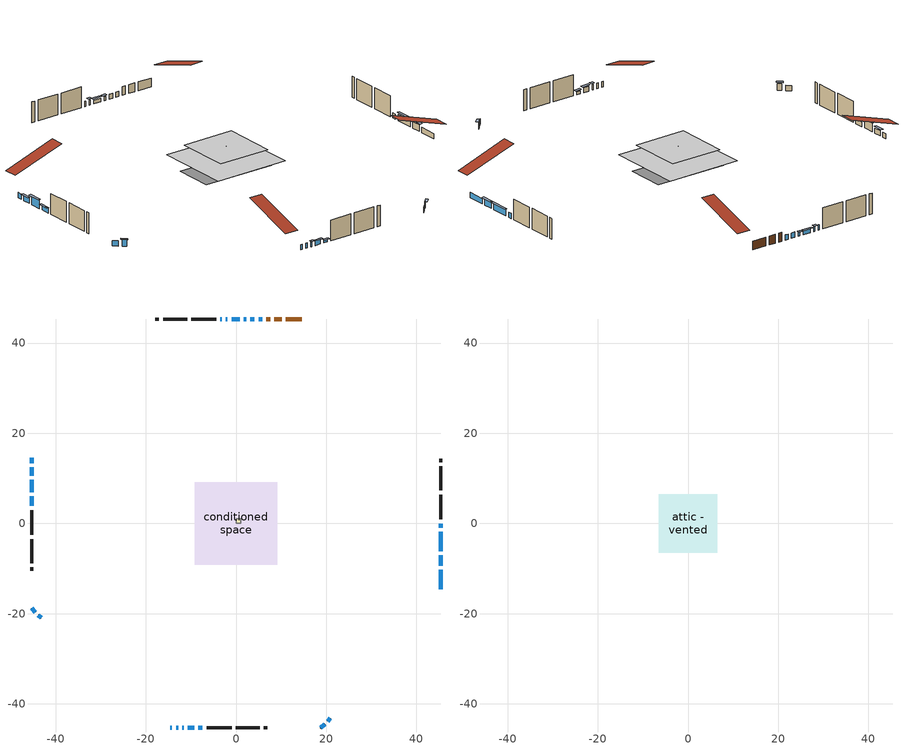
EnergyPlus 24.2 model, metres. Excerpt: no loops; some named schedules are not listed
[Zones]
conditioned space
 floor outside (Floor1 construction): -0.68,-0.68 -0.68,0.68 0.68,0.68 0.68,-0.68 z0
 floor adiabatic (AdiabaticFloorConstruction): -9.1,-9.1 -9.1,9.1 9.1,9.1 9.1,-9.1 z2.44
 floor foundation (Slab1 construction): -8.89,-4.63 -8.89,4.63 8.89,4.63 8.89,-4.63 z0
 wall outside (AdiabaticWallConstruction 1): 14.54,45.32 11.06,45.32 / 10.13,45.32 8.48,45.32 / 7.55,45.32 6.72,45.32 z0:2.03
 wall outside (AdiabaticWallConstruction): 45.32,-14.54 45.32,-10.27 / 5.8,45.32 5,45.32 / 4.07,45.32 3.15,45.32 / -14.54,-45.32 -14.19,-45.32 / -13.27,-45.32 -12.81,-45.32 / 18.77,-45.32 19.64,-44.46 / -45.32,-18.77 -44.46,-19.64 / -45.32,14.54 -45.32,13.39 / -1.92,45.32 -2.23,45.32 / -11.88,-45.32 -11.57,-45.32 / 45.32,-0.93 45.32,-0.03 / -45.32,12.47 -45.32,10.63 / -3.15,45.32 -3.46,45.32 z0:1.22; 45.32,-9.34 45.32,-7.05 / 45.32,-6.13 45.32,-1.86 z0:1.52; 2.23,45.32 1.77,45.32 / 0.84,45.32 -0.99,45.32 z0:0.92; -10.65,-45.32 -9.27,-45.32 / -45.32,6.04 -45.32,3.9 z0:1.07; -8.35,-45.32 -7.43,-45.32 z0:0.61; 20.29,-43.81 20.94,-43.16 / -43.81,-20.29 -43.16,-20.94 z0:1.53; -45.32,9.71 -45.32,6.96 z0:1.98
 wall outside (Wall1 construction): -4.39,45.32 -9.9,45.32 / -6.5,-45.32 -0.99,-45.32 / -45.32,2.97 -45.32,-2.54 / 45.32,0.9 45.32,6.41 z0:4.88
 wall outside (Wall2 construction): -10.83,45.32 -16.16,45.32 / -0.06,-45.32 5.27,-45.32 / -45.32,-3.47 -45.32,-8.8 / 45.32,7.34 45.32,12.67 z0:4.88
 wall outside (Wall3 construction): -17.09,45.32 -17.84,45.32 / 6.2,-45.32 6.96,-45.32 / -45.32,-9.73 -45.32,-10.49 / 45.32,13.6 45.32,14.35 z0:4.88
 window (WindowConstruction): 45.32,-14.54 45.32,-10.27 z0:1.22
 window (WindowConstruction 3): 5.8,45.32 5,45.32 z0:1.22
 window (WindowConstruction 4): 4.07,45.32 3.15,45.32 z0:1.22
 window (WindowConstruction 5): -14.54,-45.32 -14.19,-45.32 z0:1.22
 window (WindowConstruction 6): -13.26,-45.32 -12.81,-45.32 z0:1.22
 window (WindowConstruction 7): 18.77,-45.32 19.64,-44.46 z0:1.22
 window (WindowConstruction 8): -45.32,-18.77 -44.46,-19.64 z0:1.22
 window (WindowConstruction 9): -45.32,14.54 -45.32,13.39 z0:1.22
 window (WindowConstruction 10): 45.32,-9.34 45.32,-7.05 z0:1.52
 window (WindowConstruction 11): 45.32,-6.13 45.32,-1.86 z0:1.52
 window (WindowConstruction 12): 2.22,45.32 1.77,45.32 z0:0.91
 window (WindowConstruction 13): 0.84,45.32 -0.99,45.32 z0:0.91
 window (WindowConstruction 14): -1.92,45.32 -2.22,45.32 z0:1.22
 window (WindowConstruction 15): -11.88,-45.32 -11.57,-45.32 z0:1.22
 window (WindowConstruction 1): 45.32,-0.93 45.32,-0.03 z0:1.22
 window (WindowConstruction 16): -10.64,-45.32 -9.27,-45.32 z0:1.07
 window (WindowConstruction 17): -8.34,-45.32 -7.43,-45.32 z0:0.61
 window (WindowConstruction 18): 20.29,-43.8 20.94,-43.16 z0:1.52
 window (WindowConstruction 19): -43.8,-20.29 -43.16,-20.94 z0:1.52
 window (WindowConstruction 20): -45.32,12.46 -45.32,10.64 z0:1.22
 window (WindowConstruction 21): -45.32,9.71 -45.32,6.96 z0:1.98
 window (WindowConstruction 22): -45.32,6.03 -45.32,3.9 z0:1.07
 window (WindowConstruction 2): -3.15,45.32 -3.46,45.32 z0:1.22
 door (Door): 14.54,45.32 11.06,45.32 z0:2.03
 door (Door 1): 10.13,45.32 8.48,45.32 z0:2.03
 door (Door 2): 7.55,45.32 6.73,45.32 z0:2.03
 ceiling adiabatic (AdiabaticFloorConstruction): 9.1,-9.1 9.1,9.1 -9.1,9.1 -9.1,-9.1 z2.44
 roof outside (Roof1 construction): -0.37,0.37 -0.37,-0.37 0.37,-0.37 0.37,0.37 z4.88
furnace airloop ret air zone
 floor adiabatic (AdiabaticConst): 0,0 0,1 1,1 1,0 z0
 wall adiabatic (AdiabaticConst): 0,1 0,0 1,0 1,1 0,1 z0:1
 ceiling adiabatic (AdiabaticConst): 1,0 1,1 0,1 0,0 z1
attic - vented
 floor to conditioned space (Floor2 construction Reversed): -6.44,-6.44 -6.44,6.44 6.44,6.44 6.44,-6.44 z4.88
 roof outside (Roof2 construction): 15.47,45.32,4.88 15.47,32.77,9.06 18.77,32.77,9.06 18.77,45.32,4.88; -15.47,-45.32,4.88 -15.47,-32.77,9.06 -18.77,-32.77,9.06 -18.77,-45.32,4.88; -45.32,15.47,4.88 -32.77,15.47,9.06 -32.77,18.77,9.06 -45.32,18.77,4.88; 45.32,-15.47,4.88 32.77,-15.47,9.06 32.77,-18.77,9.06 45.32,-18.77,4.88
shading: 45.32,-6.76 45.32,-9.64 45.93,-9.64 45.93,-6.76 z1.82; 45.32,-1.56 45.32,-6.42 45.93,-6.42 45.93,-1.56 z1.82; 1.47,45.32 2.52,45.32 2.52,45.93 1.47,45.93 z1.21; -1.29,45.32 1.14,45.32 1.14,45.93 -1.29,45.93 z1.21; -2.52,45.32 -1.62,45.32 -1.62,45.93 -2.52,45.93 z1.52; -11.27,-45.32 -12.18,-45.32 -12.18,-45.93 -11.27,-45.93 z1.52; -8.97,-45.32 -10.94,-45.32 -10.94,-45.93 -8.97,-45.93 z1.37; -7.13,-45.32 -8.64,-45.32 -8.64,-45.93 -7.13,-45.93 z0.91; 21.15,-42.95 20.08,-44.02 20.51,-44.45 21.58,-43.38 z1.82; -42.95,-21.15 -44.02,-20.08 -44.45,-20.51 -43.38,-21.58 z1.82; -45.32,10.34 -45.32,12.76 -45.93,12.76 -45.93,10.34 z1.52; -45.32,6.66 -45.32,10.01 -45.93,10.01 -45.93,6.66 z2.28; -45.32,3.6 -45.32,6.33 -45.93,6.33 -45.93,3.6 z1.37
[Building]
Building 1: Terrain=Suburbs
[Site:Location]
Vancouver Intl AP_BC: Latitude {deg}=49.19; Longitude {deg}=-123.18; Time Zone {hr}=-8; Elevation {m}=4; Keep Site Location Information=Yes
[Site:GroundTemperature:Shallow]
8.06451, 6.96315, 6.87495, 7.3976, 9.49575, 11.5841, 13.3946, 14.5416, 14.639, 13.7062, 11.9418, 9.91751
[Site:WaterMainsTemperature]
Calculation Method=Schedule; Temperature Schedule=mains temperature schedule
[Material] Roughness=Rough; Thermal Absorptance=0.9
Name | Thickness {m} | Conductivity {W/m-K} | Density {kg/m3} | Specific Heat {J/kg-K} | Solar Absorptance | Visible Absorptance
asphalt or fiberglass shingles | 0.00635 | 0.162714 | 1121.4 | 1465.45 | 0.4 | 0.4
ceiling loosefill ins | 0.169333 | 0.0480833 | 16.02 | 1046.75 | 0.7 | 0.7
ceiling stud and cavity | 0.1397 | 0.0945616 | 65.682 | 1177.47 | 0.7 | 0.7
concrete 4.0 in. | 0.1016 | 1.803125 | 2242.8 | 837.4 | 0.7 | 0.7
door material | 0.04445 | 0.327969 | 512.64 | 1214.23 | 0.7 | 0.7
door material 1 | 0.04445 | 0.0639163 | 512.64 | 1214.23 | 0.7 | 0.7
floor covering | 0.0127 | 0.0433444 | 54.468 | 1339.84 | 0.6 | 0.6
floor rigid ins | 0.051816 | 0.029427 | 32.04 | 1214.23 | 0.7 | 0.7
floor rigid ins 1; wall rigid ins | 0.512978 | 0.029427 | 32.04 | 1214.23 | 0.7 | 0.7
floor stud and cavity | 0.1397 | 0.660063 | 92.3553 | 1139.71 | 0.7 | 0.7
floor stud and cavity 1 | 0.1397 | 1.75129 | 37.0049 | 1207.88 | 0.7 | 0.7
furniture material conditioned space 1 | 0.1524 | 0.115458 | 640.8 | 1214.23 | 0.6 | 0.6
gypsum board | 0.0127 | 0.160291 | 801 | 837.4 | 0.6 | 0.6
osb sheathing 0.5 in. | 0.0127 | 0.115458 | 512.64 | 1214.23 | 0.7 | 0.7
osb sheathing 0.75 in. | 0.01905 | 0.115458 | 512.64 | 1214.23 | 0.7 | 0.7
roof stud and cavity | 0.2032 | 0.158748 | 78.34581 | 1123.46 | 0.7 | 0.7
wall stud and cavity | 0.1397 | 0.102903 | 139.0536 | 1170.24 | 0.7 | 0.7
wall stud and cavity 1 | 0.1397 | 0.103305 | 139.0536 | 1170.24 | 0.7 | 0.7
wall stud and cavity 2 | 0.1397 | 0.0814562 | 139.0536 | 1170.24 | 0.7 | 0.7
wall stud and cavity 3 | 0.0889 | 0.380278 | 52.3479 | 1209.89 | 0.7 | 0.7
wall stud and cavity 4 | 0.0889 | 0.391764 | 83.0341 | 1211.67 | 0.7 | 0.7
wood siding | 0.0254 | 0.102417 | 544.68 | 1172.36 | 0.4 | 0.4
wood siding 1; wood siding 2 | 0.0254 | 0.102417 | 544.68 | 1172.36 | 0.7 | 0.7
[Material:NoMass]
Adiabatic: Roughness=Rough; Thermal Resistance {m2-K/W}=176.1; Thermal Absorptance=0.9; Solar Absorptance=0.7; Visible Absorptance=0.7
[WindowMaterial:SimpleGlazingSystem]
Name | U-Factor {W/m2-K} | Solar Heat Gain Coefficient
WindowMaterial | 3.4914 | 0.71
WindowMaterial 1 | 4.27667 | 0.48
WindowMaterial 10 | 3.40566 | 0.72
WindowMaterial 11 | 6.21855 | 0.57
WindowMaterial 12 | 4.90693 | 0.6
WindowMaterial 13 | 4.42657 | 0.67
WindowMaterial 14 | 5.04263 | 0.63
WindowMaterial 15 | 4.12677 | 0.69
WindowMaterial 16 | 3.96835 | 0.7
WindowMaterial 17 | 3.55216 | 0.7
WindowMaterial 2 | 5.30212 | 0.62
WindowMaterial 3 | 4.77747 | 0.65
WindowMaterial 4 | 4.644604 | 0.66
WindowMaterial 5 | 5.32426 | 0.62
WindowMaterial 6 | 5.33051 | 0.62
WindowMaterial 7 | 4.732613 | 0.65
WindowMaterial 8 | 4.45837 | 0.67
WindowMaterial 9 | 3.83719 | 0.68
[Construction]
AdiabaticConst: Adiabatic
AdiabaticFloorConstruction: floor stud and cavity 1, floor rigid ins 1, osb sheathing 0.75 in., floor covering
AdiabaticWallConstruction: wood siding 1, wall rigid ins, wall stud and cavity 3, gypsum board
AdiabaticWallConstruction 1: wood siding 2, wall rigid ins, wall stud and cavity 3, gypsum board
Door; Door 2: door material
Door 1: door material 1
Floor1 construction: floor stud and cavity, floor rigid ins, osb sheathing 0.75 in., floor covering
Floor2 construction Reversed: gypsum board, ceiling stud and cavity, ceiling loosefill ins
furniture construction conditioned space 1: furniture material conditioned space 1
PartitionWallConstruction: gypsum board, wall stud and cavity 4, gypsum board
Roof1 construction: asphalt or fiberglass shingles, osb sheathing 0.75 in., roof stud and cavity, gypsum board
Roof2 construction: asphalt or fiberglass shingles
Slab1 construction: concrete 4.0 in.
Wall1 construction: wood siding, osb sheathing 0.5 in., wall stud and cavity, gypsum board
Wall2 construction: wood siding, osb sheathing 0.5 in., wall stud and cavity 1, gypsum board
Wall3 construction: wood siding, osb sheathing 0.5 in., wall stud and cavity 2, gypsum board
WindowConstruction: WindowMaterial
WindowConstruction 1: WindowMaterial 1
WindowConstruction 10: WindowMaterial 9
WindowConstruction 11: WindowMaterial 10
WindowConstruction 12; WindowConstruction 5: WindowMaterial 5
WindowConstruction 13; WindowConstruction 17; WindowConstruction 6: WindowMaterial 6
WindowConstruction 14: WindowMaterial 11
WindowConstruction 15: WindowMaterial 12
WindowConstruction 16: WindowMaterial 13
WindowConstruction 18; WindowConstruction 19: WindowMaterial 14
WindowConstruction 2: WindowMaterial 2
WindowConstruction 20: WindowMaterial 15
WindowConstruction 21: WindowMaterial 16
WindowConstruction 22: WindowMaterial 17
WindowConstruction 3: WindowMaterial 3
WindowConstruction 4: WindowMaterial 4
WindowConstruction 7; WindowConstruction 8: WindowMaterial 7
WindowConstruction 9: WindowMaterial 8
[Zone] Multiplier=1
Name | Volume {m3} | Part of Total Floor Area
attic - vented | 112.835 | Yes
conditioned space | 857.5 | Yes
furnace airloop ret air zone | 1 | No
[Space]
Name | Zone | Volume {m3} | Space Type
attic - vented 1 | attic - vented | 112.835
conditioned space 1 | conditioned space | 857.5
furnace airloop ret air space | furnace airloop ret air zone |  | Plenum Space Type
[OtherEquipment] Design Level Calculation Method=EquipmentLevel
Name | Fuel Type | Zone or ZoneList or Space or SpaceList | Schedule | Design Level {W} | Fraction Latent | Fraction Radiant | Fraction Lost
furnace airloop_0 RetCondToDZ; furnace airloop_0 SupCondToDZ; furnace airloop_0 SupSensLkToDZ | None | attic - vented 1 | Always On Discrete | 0 | 0 | 0 | 0
furnace airloop_0 SupLatLkToDZ | None | attic - vented 1 | Always On Discrete | 0 | 1 | 0 | 0
clothes dryer 1 | Electricity | conditioned space 1 | clothes dryer schedule | 0 | 0.015 | 0.081 | 0.85
cooking range 1 | Electricity | conditioned space 1 | cooking range schedule | 0 | 0.08 | 0.432 | 0.2
furnace airloop_0 SupCondToLv; furnace airloop_0 SupSensLkToCond; mech vent house fan sensible load | None | conditioned space 1 | Always On Discrete | 0 | 0 | 0 | 0
furnace airloop_0 SupLatLkToCond; mech vent house fan latent load | None | conditioned space 1 | Always On Discrete | 0 | 1 | 0 | 0
general water use latent | None | conditioned space 1 | general water use schedule | 62.594 | 1 | 0 | 0
general water use sensible | None | conditioned space 1 | general water use schedule | -61.6891 | 0 | 0.6 | 0
water heater energy adjustment1 | NaturalGas | conditioned space 1 | Always On Discrete | 0.01 | 0 | 0 | 1
furnace airloop_0 RetCondToRP; furnace airloop_0 RetSensLkToRP | None | furnace airloop ret air space | Always On Discrete | 0 | 0 | 0 | 0
furnace airloop_0 RetLatLkToRP | None | furnace airloop ret air space | Always On Discrete | 0 | 1 | 0 | 0
[ZoneInfiltration:DesignFlowRate] Schedule=Always On Discrete; Design Flow Rate Calculation Method=Flow/Zone; Design Flow Rate {m3/s}=0
Name | Zone or ZoneList or Space or SpaceList
attic_vented 1 duct leakage imbalance infil flow | attic - vented 1
infil flow; natural vent flow; whole house fan flow | conditioned space 1
[ZoneInfiltration:EffectiveLeakageArea]
infil attic - vented 1: Zone or Space=attic - vented 1; Schedule=Always On Discrete; Effective Air Leakage Area {cm2}=6873.52; Stack Coefficient=0.000290979; Wind Coefficient=1.15253e-05
[ZoneMixing] Schedule=Always On Continuous; Design Flow Rate Calculation Method=Flow/Zone; Design Flow Rate {m3/s}=0
Name | Zone or Space | Source Zone or Space
furnace airloop_0 ZoneMixCondToDZ mix; whole house fan mix | attic - vented | conditioned space
furnace airloop_0 ZoneMixDZToCond mix | conditioned space | attic - vented
[SurfaceProperty:ExposedFoundationPerimeter]
Slab1: Exposed Perimeter Calculation Method=TotalExposedPerimeter; Total Exposed Perimeter {m}=54.102
[InternalMass] Zone or ZoneList=conditioned space; Space or SpaceList=conditioned space 1
Name | Construction | Surface Area {m2}
furniture mass conditioned space 1 | furniture construction conditioned space 1 | 199.028
partition wall mass | PartitionWallConstruction | 497.57
[Lights]
interior lighting: Zone or ZoneList or Space or SpaceList=conditioned space 1; Schedule=interior lighting schedule; Design Level Calculation Method=LightingLevel; Lighting Level {W}=343.2; Return Air Fraction=0; Fraction Radiant=0.6; Fraction Visible=0.2; Fraction Replaceable=1
[People]
occupants: Zone or ZoneList or Space or SpaceList=conditioned space 1; Number of People Schedule=occupants schedule; Number of People Calculation Method=People; Number of People=3; Fraction Radiant=0.314171; Sensible Heat Fraction=0.56303; Activity Level Schedule=occupants activity schedule; Carbon Dioxide Generation Rate {m3/s-W}=0; Enable ASHRAE 55 Comfort Warnings=No; Mean Radiant Temperature Calculation Type=EnclosureAveraged
[ElectricEquipment] Zone or ZoneList or Space or SpaceList=conditioned space 1; Design Level Calculation Method=EquipmentLevel
Name | Schedule | Design Level {W} | Fraction Latent | Fraction Radiant | Fraction Lost
clothes dryer | clothes dryer schedule | 140.772 | 0.015 | 0.081 | 0.85
clothes washer | clothes washer schedule | 32.1985 | 0.03 | 0.162 | 0.7
cooking range | cooking range schedule | 215.147 | 0.08 | 0.432 | 0.2
dishwasher | dishwasher schedule | 66.8632 | 0.3 | 0.18 | 0.4
fridge | fridge schedule | 72.9452 | 0 | 0.6 | 0
mech vent bath fan 0 | mech vent bath fan 0 schedule | 25.1 | 0 | 0 | 1
mech vent bath fan 1 | mech vent bath fan 1 schedule | 25.1 | 0 | 0 | 1
mech vent house fan | mech vent house fan schedule | 0 | 0 | 0 | 1
mech vent house fan cfis | mech vent house fan cfis schedule | 0 | 0 | 0 | 0
mech vent range fan 0 | mech vent range fan 0 schedule | 57 | 0 | 0 | 1
misc plug loads | misc plug loads schedule | 494.7 | 0.045 | 0.513 | 0.1
whole house fan | Always On Discrete | 0 | 0 | 0 | 1
[SpaceList]
Plenum Space Type: furnace airloop ret air space
[AirLoopHVAC:ReturnPlenum]
Air Loop HVAC Return Plenum 1: Zone=furnace airloop ret air zone
[Foundation:Kiva]
Foundation Kiva 1: Initial Indoor Air Temperature {C}=18; Wall Height Above Grade {m}=0.1016; Wall Depth Below Slab {m}=0.2032
[Foundation:Kiva:Settings]
Soil Conductivity {W/m-K}=0.849921; Soil Density {kg/m3}=1842.3; Soil Specific Heat {J/kg-K}=418.7; Ground Solar Absorptivity=0.9; Ground Thermal Absorptivity=0.9; Ground Surface Roughness {m}=0.03; Far-Field Width {m}=40; Deep-Ground Boundary Condition=ZeroFlux; Deep-Ground Depth {m}=40; Minimum Cell Dimension {m}=0.2; Maximum Cell Growth Coefficient=3; Simulation Timestep=Timestep
[Exterior:Lights]
exterior lighting: Schedule=exterior lighting schedule; Design Level {W}=75.6
[EnergyManagementSystem:Sensor] Output:Variable or Output:Meter Index Key=attic - vented
Name | Output:Variable or Output:Meter
furnace_airloop_0_DZ_T_s | Zone Air Temperature
furnace_airloop_0_DZ_W_s | Zone Mean Air Humidity Ratio
[Schedule:Constant]
Name | Hourly Value
Always On Discrete; Always On Continuous; mech vent house fan schedule; mech vent house fan cfis schedule | 1
occupants activity schedule | 117.228
fridge schedule | 0
[Schedule:Week:Daily]
interior lighting schedule Week Rule - Jan1-Jan27: interior lighting schedule day, interior lighting schedule day, interior lighting schedule day, interior lighting schedule day, interior lighting schedule day, interior lighting schedule day, interior lighting schedule day, interior lighting schedule default day, interior lighting schedule default day, interior lighting schedule default day, interior lighting schedule default day, interior lighting schedule default day
interior lighting schedule Week Rule - Jan28-Feb3: interior lighting schedule day, interior lighting schedule day, interior lighting schedule day, interior lighting schedule day, interior lighting schedule day 1, interior lighting schedule day 1, interior lighting schedule day 1, interior lighting schedule default day, interior lighting schedule default day, interior lighting schedule default day, interior lighting schedule default day, interior lighting schedule default day
interior lighting schedule Week Rule - Feb4-Feb24: interior lighting schedule day 1, interior lighting schedule day 1, interior lighting schedule day 1, interior lighting schedule day 1, interior lighting schedule day 1, interior lighting schedule day 1, interior lighting schedule day 1, interior lighting schedule default day, interior lighting schedule default day, interior lighting schedule default day, interior lighting schedule default day, interior lighting schedule default day
interior lighting schedule Week Rule - Feb25-Mar3: interior lighting schedule day 1, interior lighting schedule day 1, interior lighting schedule day 1, interior lighting schedule day 1, interior lighting schedule day 2, interior lighting schedule day 2, interior lighting schedule day 2, interior lighting schedule default day, interior lighting schedule default day, interior lighting schedule default day, interior lighting schedule default day, interior lighting schedule default day
interior lighting schedule Week Rule - Mar4-Mar31: interior lighting schedule day 2, interior lighting schedule day 2, interior lighting schedule day 2, interior lighting schedule day 2, interior lighting schedule day 2, interior lighting schedule day 2, interior lighting schedule day 2, interior lighting schedule default day, interior lighting schedule default day, interior lighting schedule default day, interior lighting schedule default day, interior lighting schedule default day
interior lighting schedule Week Rule - Apr1-Apr28: interior lighting schedule day 3, interior lighting schedule day 3, interior lighting schedule day 3, interior lighting schedule day 3, interior lighting schedule day 3, interior lighting schedule day 3, interior lighting schedule day 3, interior lighting schedule default day, interior lighting schedule default day, interior lighting schedule default day, interior lighting schedule default day, interior lighting schedule default day
interior lighting schedule Week Rule - Apr29-May5: interior lighting schedule day 3, interior lighting schedule day 3, interior lighting schedule day 4, interior lighting schedule day 4, interior lighting schedule day 4, interior lighting schedule day 4, interior lighting schedule day 4, interior lighting schedule default day, interior lighting schedule default day, interior lighting schedule default day, interior lighting schedule default day, interior lighting schedule default day
interior lighting schedule Week Rule - May6-May26: interior lighting schedule day 4, interior lighting schedule day 4, interior lighting schedule day 4, interior lighting schedule day 4, interior lighting schedule day 4, interior lighting schedule day 4, interior lighting schedule day 4, interior lighting schedule default day, interior lighting schedule default day, interior lighting schedule default day, interior lighting schedule default day, interior lighting schedule default day
interior lighting schedule Week Rule - May27-Jun2: interior lighting schedule day 4, interior lighting schedule day 4, interior lighting schedule day 4, interior lighting schedule day 4, interior lighting schedule day 4, interior lighting schedule day 5, interior lighting schedule day 5, interior lighting schedule default day, interior lighting schedule default day, interior lighting schedule default day, interior lighting schedule default day, interior lighting schedule default day
interior lighting schedule Week Rule - Jun3-Jun30: interior lighting schedule day 5, interior lighting schedule day 5, interior lighting schedule day 5, interior lighting schedule day 5, interior lighting schedule day 5, interior lighting schedule day 5, interior lighting schedule day 5, interior lighting schedule default day, interior lighting schedule default day, interior lighting schedule default day, interior lighting schedule default day, interior lighting schedule default day
interior lighting schedule Week Rule - Jul1-Jul28: interior lighting schedule day 6, interior lighting schedule day 6, interior lighting schedule day 6, interior lighting schedule day 6, interior lighting schedule day 6, interior lighting schedule day 6, interior lighting schedule day 6, interior lighting schedule default day, interior lighting schedule default day, interior lighting schedule default day, interior lighting schedule default day, interior lighting schedule default day
interior lighting schedule Week Rule - Jul29-Aug4: interior lighting schedule day 6, interior lighting schedule day 6, interior lighting schedule day 6, interior lighting schedule day 7, interior lighting schedule day 7, interior lighting schedule day 7, interior lighting schedule day 7, interior lighting schedule default day, interior lighting schedule default day, interior lighting schedule default day, interior lighting schedule default day, interior lighting schedule default day
interior lighting schedule Week Rule - Aug5-Aug25: interior lighting schedule day 7, interior lighting schedule day 7, interior lighting schedule day 7, interior lighting schedule day 7, interior lighting schedule day 7, interior lighting schedule day 7, interior lighting schedule day 7, interior lighting schedule default day, interior lighting schedule default day, interior lighting schedule default day, interior lighting schedule default day, interior lighting schedule default day
interior lighting schedule Week Rule - Aug26-Sep1: interior lighting schedule day 7, interior lighting schedule day 7, interior lighting schedule day 7, interior lighting schedule day 7, interior lighting schedule day 7, interior lighting schedule day 7, interior lighting schedule day 8, interior lighting schedule default day, interior lighting schedule default day, interior lighting schedule default day, interior lighting schedule default day, interior lighting schedule default day
interior lighting schedule Week Rule - Sep2-Sep29: interior lighting schedule day 8, interior lighting schedule day 8, interior lighting schedule day 8, interior lighting schedule day 8, interior lighting schedule day 8, interior lighting schedule day 8, interior lighting schedule day 8, interior lighting schedule default day, interior lighting schedule default day, interior lighting schedule default day, interior lighting schedule default day, interior lighting schedule default day
interior lighting schedule Week Rule - Sep30-Oct6: interior lighting schedule day 8, interior lighting schedule day 9, interior lighting schedule day 9, interior lighting schedule day 9, interior lighting schedule day 9, interior lighting schedule day 9, interior lighting schedule day 9, interior lighting schedule default day, interior lighting schedule default day, interior lighting schedule default day, interior lighting schedule default day, interior lighting schedule default day
interior lighting schedule Week Rule - Oct7-Oct27: interior lighting schedule day 9, interior lighting schedule day 9, interior lighting schedule day 9, interior lighting schedule day 9, interior lighting schedule day 9, interior lighting schedule day 9, interior lighting schedule day 9, interior lighting schedule default day, interior lighting schedule default day, interior lighting schedule default day, interior lighting schedule default day, interior lighting schedule default day
interior lighting schedule Week Rule - Oct28-Nov3: interior lighting schedule day 9, interior lighting schedule day 9, interior lighting schedule day 9, interior lighting schedule day 9, interior lighting schedule day 10, interior lighting schedule day 10, interior lighting schedule day 10, interior lighting schedule default day, interior lighting schedule default day, interior lighting schedule default day, interior lighting schedule default day, interior lighting schedule default day
interior lighting schedule Week Rule - Nov4-Nov24: interior lighting schedule day 10, interior lighting schedule day 10, interior lighting schedule day 10, interior lighting schedule day 10, interior lighting schedule day 10, interior lighting schedule day 10, interior lighting schedule day 10, interior lighting schedule default day, interior lighting schedule default day, interior lighting schedule default day, interior lighting schedule default day, interior lighting schedule default day
interior lighting schedule Week Rule - Nov25-Dec1: interior lighting schedule day 10, interior lighting schedule day 10, interior lighting schedule day 10, interior lighting schedule day 10, interior lighting schedule day 10, interior lighting schedule day 10, interior lighting schedule day 11, interior lighting schedule default day, interior lighting schedule default day, interior lighting schedule default day, interior lighting schedule default day, interior lighting schedule default day
interior lighting schedule Week Rule - Dec2-Dec31: interior lighting schedule day 11, interior lighting schedule day 11, interior lighting schedule day 11, interior lighting schedule day 11, interior lighting schedule day 11, interior lighting schedule day 11, interior lighting schedule day 11, interior lighting schedule default day, interior lighting schedule default day, interior lighting schedule default day, interior lighting schedule default day, interior lighting schedule default day
occupants schedule Week Rule - Jan1-Dec31: occupants schedule day, occupants schedule day, occupants schedule day, occupants schedule day, occupants schedule day, occupants schedule day, occupants schedule day, occupants schedule default day, occupants schedule default day, occupants schedule default day, occupants schedule default day, occupants schedule default day
clothes dryer schedule Week Rule - Jan1-Dec31: clothes dryer schedule day, clothes dryer schedule day, clothes dryer schedule day, clothes dryer schedule day, clothes dryer schedule day, clothes dryer schedule day, clothes dryer schedule day, clothes dryer schedule default day, clothes dryer schedule default day, clothes dryer schedule default day, clothes dryer schedule default day, clothes dryer schedule default day
clothes washer schedule Week Rule - Jan1-Dec31: clothes washer schedule day, clothes washer schedule day, clothes washer schedule day, clothes washer schedule day, clothes washer schedule day, clothes washer schedule day, clothes washer schedule day, clothes washer schedule default day, clothes washer schedule default day, clothes washer schedule default day, clothes washer schedule default day, clothes washer schedule default day
cooking range schedule Week Rule - Jan1-Dec31: cooking range schedule day, cooking range schedule day, cooking range schedule day, cooking range schedule day, cooking range schedule day, cooking range schedule day, cooking range schedule day, cooking range schedule default day, cooking range schedule default day, cooking range schedule default day, cooking range schedule default day, cooking range schedule default day
dishwasher schedule Week Rule - Jan1-Dec31: dishwasher schedule day, dishwasher schedule day, dishwasher schedule day, dishwasher schedule day, dishwasher schedule day, dishwasher schedule day, dishwasher schedule day, dishwasher schedule default day, dishwasher schedule default day, dishwasher schedule default day, dishwasher schedule default day, dishwasher schedule default day
mech vent bath fan 0 schedule Week Rule - Jan1-Dec31: mech vent bath fan 0 schedule day, mech vent bath fan 0 schedule day, mech vent bath fan 0 schedule day, mech vent bath fan 0 schedule day, mech vent bath fan 0 schedule day, mech vent bath fan 0 schedule day, mech vent bath fan 0 schedule day, mech vent bath fan 0 schedule default day, mech vent bath fan 0 schedule default day, mech vent bath fan 0 schedule default day, mech vent bath fan 0 schedule default day, mech vent bath fan 0 schedule default day
mech vent bath fan 1 schedule Week Rule - Jan1-Dec31: mech vent bath fan 1 schedule day, mech vent bath fan 1 schedule day, mech vent bath fan 1 schedule day, mech vent bath fan 1 schedule day, mech vent bath fan 1 schedule day, mech vent bath fan 1 schedule day, mech vent bath fan 1 schedule day, mech vent bath fan 1 schedule default day, mech vent bath fan 1 schedule default day, mech vent bath fan 1 schedule default day, mech vent bath fan 1 schedule default day, mech vent bath fan 1 schedule default day
mech vent range fan 0 schedule Week Rule - Jan1-Dec31: mech vent range fan 0 schedule day, mech vent range fan 0 schedule day, mech vent range fan 0 schedule day, mech vent range fan 0 schedule day, mech vent range fan 0 schedule day, mech vent range fan 0 schedule day, mech vent range fan 0 schedule day, mech vent range fan 0 schedule default day, mech vent range fan 0 schedule default day, mech vent range fan 0 schedule default day, mech vent range fan 0 schedule default day, mech vent range fan 0 schedule default day
misc plug loads schedule Week Rule - Jan1-Dec31: misc plug loads schedule day, misc plug loads schedule day, misc plug loads schedule day, misc plug loads schedule day, misc plug loads schedule day, misc plug loads schedule day, misc plug loads schedule day, misc plug loads schedule default day, misc plug loads schedule default day, misc plug loads schedule default day, misc plug loads schedule default day, misc plug loads schedule default day
general water use schedule Week Rule - Jan1-Dec31: general water use schedule day, general water use schedule day, general water use schedule day, general water use schedule day, general water use schedule day, general water use schedule day, general water use schedule day, general water use schedule default day, general water use schedule default day, general water use schedule default day, general water use schedule default day, general water use schedule default day
exterior lighting schedule Week Rule - Jan1-Jan27: exterior lighting schedule day, exterior lighting schedule day, exterior lighting schedule day, exterior lighting schedule day, exterior lighting schedule day, exterior lighting schedule day, exterior lighting schedule day, exterior lighting schedule default day, exterior lighting schedule default day, exterior lighting schedule default day, exterior lighting schedule default day, exterior lighting schedule default day
exterior lighting schedule Week Rule - Jan28-Feb3: exterior lighting schedule day, exterior lighting schedule day, exterior lighting schedule day, exterior lighting schedule day, exterior lighting schedule day 1, exterior lighting schedule day 1, exterior lighting schedule day 1, exterior lighting schedule default day, exterior lighting schedule default day, exterior lighting schedule default day, exterior lighting schedule default day, exterior lighting schedule default day
exterior lighting schedule Week Rule - Feb4-Feb24: exterior lighting schedule day 1, exterior lighting schedule day 1, exterior lighting schedule day 1, exterior lighting schedule day 1, exterior lighting schedule day 1, exterior lighting schedule day 1, exterior lighting schedule day 1, exterior lighting schedule default day, exterior lighting schedule default day, exterior lighting schedule default day, exterior lighting schedule default day, exterior lighting schedule default day
exterior lighting schedule Week Rule - Feb25-Mar3: exterior lighting schedule day 1, exterior lighting schedule day 1, exterior lighting schedule day 1, exterior lighting schedule day 1, exterior lighting schedule day 2, exterior lighting schedule day 2, exterior lighting schedule day 2, exterior lighting schedule default day, exterior lighting schedule default day, exterior lighting schedule default day, exterior lighting schedule default day, exterior lighting schedule default day
[Schedule:Year]
interior lighting schedule: interior lighting schedule Week Rule - Jan1-Jan27, 1, 1, 1, 27, interior lighting schedule Week Rule - Jan28-Feb3, 1, 28, 2, 3, interior lighting schedule Week Rule - Feb4-Feb24, 2, 4, 2, 24, interior lighting schedule Week Rule - Feb25-Mar3, 2, 25, 3, 3, interior lighting schedule Week Rule - Mar4-Mar31, 3, 4, 3, 31, interior lighting schedule Week Rule - Apr1-Apr28, 4, 1, 4, 28, interior lighting schedule Week Rule - Apr29-May5, 4, 29, 5, 5, interior lighting schedule Week Rule - May6-May26, 5, 6, 5, 26, interior lighting schedule Week Rule - May27-Jun2, 5, 27, 6, 2, interior lighting schedule Week Rule - Jun3-Jun30, 6, 3, 6, 30, interior lighting schedule Week Rule - Jul1-Jul28, 7, 1, 7, 28, interior lighting schedule Week Rule - Jul29-Aug4, 7, 29, 8, 4, interior lighting schedule Week Rule - Aug5-Aug25, 8, 5, 8, 25, interior lighting schedule Week Rule - Aug26-Sep1, 8, 26, 9, 1, interior lighting schedule Week Rule - Sep2-Sep29, 9, 2, 9, 29, interior lighting schedule Week Rule - Sep30-Oct6, 9, 30, 10, 6, interior lighting schedule Week Rule - Oct7-Oct27, 10, 7, 10, 27, interior lighting schedule Week Rule - Oct28-Nov3, 10, 28, 11, 3, interior lighting schedule Week Rule - Nov4-Nov24, 11, 4, 11, 24, interior lighting schedule Week Rule - Nov25-Dec1, 11, 25, 12, 1, interior lighting schedule Week Rule - Dec2-Dec31, 12, 2, 12, 31
occupants schedule: occupants schedule Week Rule - Jan1-Dec31, 1, 1, 12, 31
clothes dryer schedule: clothes dryer schedule Week Rule - Jan1-Dec31, 1, 1, 12, 31
clothes washer schedule: clothes washer schedule Week Rule - Jan1-Dec31, 1, 1, 12, 31
cooking range schedule: cooking range schedule Week Rule - Jan1-Dec31, 1, 1, 12, 31
dishwasher schedule: dishwasher schedule Week Rule - Jan1-Dec31, 1, 1, 12, 31
mech vent bath fan 0 schedule: mech vent bath fan 0 schedule Week Rule - Jan1-Dec31, 1, 1, 12, 31
mech vent bath fan 1 schedule: mech vent bath fan 1 schedule Week Rule - Jan1-Dec31, 1, 1, 12, 31
mech vent range fan 0 schedule: mech vent range fan 0 schedule Week Rule - Jan1-Dec31, 1, 1, 12, 31
misc plug loads schedule: misc plug loads schedule Week Rule - Jan1-Dec31, 1, 1, 12, 31
general water use schedule: general water use schedule Week Rule - Jan1-Dec31, 1, 1, 12, 31
exterior lighting schedule: exterior lighting schedule Week Rule - Jan1-Jan27, 1, 1, 1, 27, exterior lighting schedule Week Rule - Jan28-Feb3, 1, 28, 2, 3, exterior lighting schedule Week Rule - Feb4-Feb24, 2, 4, 2, 24, exterior lighting schedule Week Rule - Feb25-Mar3, 2, 25, 3, 3, exterior lighting schedule Week Rule - Mar4-Mar31, 3, 4, 3, 31, exterior lighting schedule Week Rule - Apr1-Apr28, 4, 1, 4, 28, exterior lighting schedule Week Rule - Apr29-May5, 4, 29, 5, 5, exterior lighting schedule Week Rule - May6-May26, 5, 6, 5, 26, exterior lighting schedule Week Rule - May27-Jun2, 5, 27, 6, 2, exterior lighting schedule Week Rule - Jun3-Jun30, 6, 3, 6, 30, exterior lighting schedule Week Rule - Jul1-Jul28, 7, 1, 7, 28, exterior lighting schedule Week Rule - Jul29-Aug4, 7, 29, 8, 4, exterior lighting schedule Week Rule - Aug5-Aug25, 8, 5, 8, 25, exterior lighting schedule Week Rule - Aug26-Sep1, 8, 26, 9, 1, exterior lighting schedule Week Rule - Sep2-Sep29, 9, 2, 9, 29, exterior lighting schedule Week Rule - Sep30-Oct6, 9, 30, 10, 6, exterior lighting schedule Week Rule - Oct7-Oct27, 10, 7, 10, 27, exterior lighting schedule Week Rule - Oct28-Nov3, 10, 28, 11, 3, exterior lighting schedule Week Rule - Nov4-Nov24, 11, 4, 11, 24, exterior lighting schedule Week Rule - Nov25-Dec1, 11, 25, 12, 1, exterior lighting schedule Week Rule - Dec2-Dec31, 12, 2, 12, 31
[Schedule:Compact]
mains temperature schedule: Through: 01/01, For: AllDays, Until: 24:00, 11.375, Through: 01/02, For: AllDays, Until: 24:00, 11.3367, Through: 01/03, For: AllDays, Until: 24:00, 11.2994, Through: 01/04, For: AllDays, Until: 24:00, 11.2628, Through: 01/05, For: AllDays, Until: 24:00, 11.2267, Through: 01/06, For: AllDays, Until: 24:00, 11.1917, Through: 01/07, For: AllDays, Until: 24:00, 11.1578, Through: 01/08, For: AllDays, Until: 24:00, 11.1244, Through: 01/09, For: AllDays, Until: 24:00, 11.0917, Through: 01/10, For: AllDays, Until: 24:00, 11.06, Through: 01/11, For: AllDays, Until: 24:00, 11.0289, Through: 01/12, For: AllDays, Until: 24:00, 10.9989, Through: 01/13, For: AllDays, Until: 24:00, 10.97, Through: 01/14, For: AllDays, Until: 24:00, 10.9417, Through: 01/15, For: AllDays, Until: 24:00, 10.9139, Through: 01/16, For: AllDays, Until: 24:00, 10.8878, Through: 01/17, For: AllDays, Until: 24:00, 10.8622, Through: 01/18, For: AllDays, Until: 24:00, 10.8372, Through: 01/19, For: AllDays, Until: 24:00, 10.8133, Through: 01/20, For: AllDays, Until: 24:00, 10.7906, Through: 01/21, For: AllDays, Until: 24:00, 10.7683, Through: 01/22, For: AllDays, Until: 24:00, 10.7478, Through: 01/23, For: AllDays, Until: 24:00, 10.7272, Through: 01/24, For: AllDays, Until: 24:00, 10.7083, Through: 01/25, For: AllDays, Until: 24:00, 10.69, Through: 01/26, For: AllDays, Until: 24:00, 10.6728, Through: 01/27, For: AllDays, Until: 24:00, 10.6567, Through: 01/28, For: AllDays, Until: 24:00, 10.6411, Through: 01/29, For: AllDays, Until: 24:00, 10.6267, Through: 01/30, For: AllDays, Until: 24:00, 10.6133, Through: 01/31, For: AllDays, Until: 24:00, 10.6011, Through: 02/01, For: AllDays, Until: 24:00, 10.59, Through: 02/02, For: AllDays, Until: 24:00, 10.5794, Through: 02/03, For: AllDays, Until: 24:00, 10.57, Through: 02/04, For: AllDays, Until: 24:00, 10.5617, Through: 02/05, For: AllDays, Until: 24:00, 10.5539, Through: 02/06, For: AllDays, Until: 24:00, 10.5478, Through: 02/07, For: AllDays, Until: 24:00, 10.5422, Through: 02/08, For: AllDays, Until: 24:00, 10.5378, Through: 02/09, For: AllDays, Until: 24:00, 10.5339, Through: 02/10, For: AllDays, Until: 24:00, 10.5317, Through: 02/11, For: AllDays, Until: 24:00, 10.53, Through: 02/12, For: AllDays, Until: 24:00, 10.53, Through: 02/13, For: AllDays, Until: 24:00, 10.5306, Through: 02/14, For: AllDays, Until: 24:00, 10.5317, Through: 02/15, For: AllDays, Until: 24:00, 10.5344, Through: 02/16, For: AllDays, Until: 24:00, 10.5378, Through: 02/17, For: AllDays, Until: 24:00, 10.5428, Through: 02/18, For: AllDays, Until: 24:00, 10.5483, Through: 02/19, For: AllDays, Until: 24:00, 10.5544, Through: 02/20, For: AllDays, Until: 24:00, 10.5622, Through: 02/21, For: AllDays, Until: 24:00, 10.5706, Through: 02/22, For: AllDays, Until: 24:00, 10.5806, Through: 02/23, For: AllDays, Until: 24:00, 10.5911, Through: 02/24, For: AllDays, Until: 24:00, 10.6022, Through: 02/25, For: AllDays, Until: 24:00, 10.615, Through: 02/26, For: AllDays, Until: 24:00, 10.6283, Through: 02/27, For: AllDays, Until: 24:00, 10.6428, Through: 02/28, For: AllDays, Until: 24:00, 10.6583, Through: 03/01, For: AllDays, Until: 24:00, 10.6744, Through: 03/02, For: AllDays, Until: 24:00, 10.6917, Through: 03/03, For: AllDays, Until: 24:00, 10.71, Through: 03/04, For: AllDays, Until: 24:00, 10.7294, Through: 03/05, For: AllDays, Until: 24:00, 10.7494, Through: 03/06, For: AllDays, Until: 24:00, 10.7706, Through: 03/07, For: AllDays, Until: 24:00, 10.7928, Through: 03/08, For: AllDays, Until: 24:00, 10.8161, Through: 03/09, For: AllDays, Until: 24:00, 10.84, Through: 03/10, For: AllDays, Until: 24:00, 10.8644, Through: 03/11, For: AllDays, Until: 24:00, 10.8906, Through: 03/12, For: AllDays, Until: 24:00, 10.9167, Through: 03/13, For: AllDays, Until: 24:00, 10.9444, Through: 03/14, For: AllDays, Until: 24:00, 10.9728, Through: 03/15, For: AllDays, Until: 24:00, 11.0022, Through: 03/16, For: AllDays, Until: 24:00, 11.0322, Through: 03/17, For: AllDays, Until: 24:00, 11.0633, Through: 03/18, For: AllDays, Until: 24:00, 11.095, Through: 03/19, For: AllDays, Until: 24:00, 11.1278, Through: 03/20, For: AllDays, Until: 24:00, 11.1611, Through: 03/21, For: AllDays, Until: 24:00, 11.1956, Through: 03/22, For: AllDays, Until: 24:00, 11.2306, Through: 03/23, For: AllDays, Until: 24:00, 11.2667, Through: 03/24, For: AllDays, Until: 24:00, 11.3033, Through: 03/25, For: AllDays, Until: 24:00, 11.3406, Through: 03/26, For: AllDays, Until: 24:00, 11.3789, Through: 03/27, For: AllDays, Until: 24:00, 11.4178, Through: 03/28, For: AllDays, Until: 24:00, 11.4572, Through: 03/29, For: AllDays, Until: 24:00, 11.4978, Through: 03/30, For: AllDays, Until: 24:00, 11.5389, Through: 03/31, For: AllDays, Until: 24:00, 11.5811, Through: 04/01, For: AllDays, Until: 24:00, 11.6233, Through: 04/02, For: AllDays, Until: 24:00, 11.6667, Through: 04/03, For: AllDays, Until: 24:00, 11.7106, Through: 04/04, For: AllDays, Until: 24:00, 11.755, Through: 04/05, For: AllDays, Until: 24:00, 11.8006, Through: 04/06, For: AllDays, Until: 24:00, 11.8461, Through: 04/07, For: AllDays, Until: 24:00, 11.8928, Through: 04/08, For: AllDays, Until: 24:00, 11.9394, Through: 04/09, For: AllDays, Until: 24:00, 11.9872, Through: 04/10, For: AllDays, Until: 24:00, 12.0356, Through: 04/11, For: AllDays, Until: 24:00, 12.0844, Through: 04/12, For: AllDays, Until: 24:00, 12.1333, Through: 04/13, For: AllDays, Until: 24:00, 12.1833, Through: 04/14, For: AllDays, Until: 24:00, 12.2339, Through: 04/15, For: AllDays, Until: 24:00, 12.2844, Through: 04/16, For: AllDays, Until: 24:00, 12.3361, Through: 04/17, For: AllDays, Until: 24:00, 12.3878, Through: 04/18, For: AllDays, Until: 24:00, 12.44, Through: 04/19, For: AllDays, Until: 24:00, 12.4928, Through: 04/20, For: AllDays, Until: 24:00, 12.5456, Through: 04/21, For: AllDays, Until: 24:00, 12.5994, Through: 04/22, For: AllDays, Until: 24:00, 12.6533, Through: 04/23, For: AllDays, Until: 24:00, 12.7072, Through: 04/24, For: AllDays, Until: 24:00, 12.7622, Through: 04/25, For: AllDays, Until: 24:00, 12.8172, Through: 04/26, For: AllDays, Until: 24:00, 12.8722, Through: 04/27, For: AllDays, Until: 24:00, 12.9278, Through: 04/28, For: AllDays, Until: 24:00, 12.9839, Through: 04/29, For: AllDays, Until: 24:00, 13.04, Through: 04/30, For: AllDays, Until: 24:00, 13.0961, Through: 05/01, For: AllDays, Until: 24:00, 13.1533, Through: 05/02, For: AllDays, Until: 24:00, 13.21, Through: 05/03, For: AllDays, Until: 24:00, 13.2672, Through: 05/04, For: AllDays, Until: 24:00, 13.3244, Through: 05/05, For: AllDays, Until: 24:00, 13.3817, Through: 05/06, For: AllDays, Until: 24:00, 13.4394, Through: 05/07, For: AllDays, Until: 24:00, 13.4972, Through: 05/08, For: AllDays, Until: 24:00, 13.555, Through: 05/09, For: AllDays, Until: 24:00, 13.6133, Through: 05/10, For: AllDays, Until: 24:00, 13.6711, Through: 05/11, For: AllDays, Until: 24:00, 13.7294, Through: 05/12, For: AllDays, Until: 24:00, 13.7878, Through: 05/13, For: AllDays, Until: 24:00, 13.8461, Through: 05/14, For: AllDays, Until: 24:00, 13.9044, Through: 05/15, For: AllDays, Until: 24:00, 13.9628, Through: 05/16, For: AllDays, Until: 24:00, 14.0211, Through: 05/17, For: AllDays, Until: 24:00, 14.0789, Through: 05/18, For: AllDays, Until: 24:00, 14.1372, Through: 05/19, For: AllDays, Until: 24:00, 14.1956, Through: 05/20, For: AllDays, Until: 24:00, 14.2533, Through: 05/21, For: AllDays, Until: 24:00, 14.3117, Through: 05/22, For: AllDays, Until: 24:00, 14.3694, Through: 05/23, For: AllDays, Until: 24:00, 14.4272, Through: 05/24, For: AllDays, Until: 24:00, 14.4844, Through: 05/25, For: AllDays, Until: 24:00, 14.5422, Through: 05/26, For: AllDays, Until: 24:00, 14.5994, Through: 05/27, For: AllDays, Until: 24:00, 14.6561, Through: 05/28, For: AllDays, Until: 24:00, 14.7128, Through: 05/29, For: AllDays, Until: 24:00, 14.7694, Through: 05/30, For: AllDays, Until: 24:00, 14.8261, Through: 05/31, For: AllDays, Until: 24:00, 14.8817, Through: 06/01, For: AllDays, Until: 24:00, 14.9378, Through: 06/02, For: AllDays, Until: 24:00, 14.9933, Through: 06/03, For: AllDays, Until: 24:00, 15.0483, Through: 06/04, For: AllDays, Until: 24:00, 15.1028, Through: 06/05, For: AllDays, Until: 24:00, 15.1572, Through: 06/06, For: AllDays, Until: 24:00, 15.2117, Through: 06/07, For: AllDays, Until: 24:00, 15.265, Through: 06/08, For: AllDays, Until: 24:00, 15.3183, Through: 06/09, For: AllDays, Until: 24:00, 15.3711, Through: 06/10, For: AllDays, Until: 24:00, 15.4239, Through: 06/11, For: AllDays, Until: 24:00, 15.4756, Through: 06/12, For: AllDays, Until: 24:00, 15.5272, Through: 06/13, For: AllDays, Until: 24:00, 15.5783, Through: 06/14, For: AllDays, Until: 24:00, 15.6289, Through: 06/15, For: AllDays, Until: 24:00, 15.6789, Through: 06/16, For: AllDays, Until: 24:00, 15.7283, Through: 06/17, For: AllDays, Until: 24:00, 15.7772, Through: 06/18, For: AllDays, Until: 24:00, 15.8261, Through: 06/19, For: AllDays, Until: 24:00, 15.8739, Through: 06/20, For: AllDays, Until: 24:00, 15.9211, Through: 06/21, For: AllDays, Until: 24:00, 15.9678, Through: 06/22, For: AllDays, Until: 24:00, 16.0139, Through: 06/23, For: AllDays, Until: 24:00, 16.0594, Through: 06/24, For: AllDays, Until: 24:00, 16.1044, Through: 06/25, For: AllDays, Until: 24:00, 16.1483, Through: 06/26, For: AllDays, Until: 24:00, 16.1922, Through: 06/27, For: AllDays, Until: 24:00, 16.235, Through: 06/28, For: AllDays, Until: 24:00, 16.2772, Through: 06/29, For: AllDays, Until: 24:00, 16.3183, Through: 06/30, For: AllDays, Until: 24:00, 16.3594, Through: 07/01, For: AllDays, Until: 24:00, 16.3994, Through: 07/02, For: AllDays, Until: 24:00, 16.4389, Through: 07/03, For: AllDays, Until: 24:00, 16.4772, Through: 07/04, For: AllDays, Until: 24:00, 16.515, Through: 07/05, For: AllDays, Until: 24:00, 16.5522, Through: 07/06, For: AllDays, Until: 24:00, 16.5883, Through: 07/07, For: AllDays, Until: 24:00, 16.6239, Through: 07/08, For: AllDays, Until: 24:00, 16.6583, Through: 07/09, For: AllDays, Until: 24:00, 16.6922, Through: 07/10, For: AllDays, Until: 24:00, 16.7256, Through: 07/11, For: AllDays, Until: 24:00, 16.7578, Through: 07/12, For: AllDays, Until: 24:00, 16.7889, Through: 07/13, For: AllDays, Until: 24:00, 16.8194, Through: 07/14, For: AllDays, Until: 24:00, 16.8489, Through: 07/15, For: AllDays, Until: 24:00, 16.8778, Through: 07/16, For: AllDays, Until: 24:00, 16.9056, Through: 07/17, For: AllDays, Until: 24:00, 16.9328, Through: 07/18, For: AllDays, Until: 24:00, 16.9589, Through: 07/19, For: AllDays, Until: 24:00, 16.9839, Through: 07/20, For: AllDays, Until: 24:00, 17.0083, Through: 07/21, For: AllDays, Until: 24:00, 17.0317, Through: 07/22, For: AllDays, Until: 24:00, 17.0544, Through: 07/23, For: AllDays, Until: 24:00, 17.0761, Through: 07/24, For: AllDays, Until: 24:00, 17.0967, Through: 07/25, For: AllDays, Until: 24:00, 17.1161, Through: 07/26, For: AllDays, Until: 24:00, 17.135, Through: 07/27, For: AllDays, Until: 24:00, 17.1528, Through: 07/28, For: AllDays, Until: 24:00, 17.1694, Through: 07/29, For: AllDays, Until: 24:00, 17.1856, Through: 07/30, For: AllDays, Until: 24:00, 17.2, Through: 07/31, For: AllDays, Until: 24:00, 17.2144, Through: 08/01, For: AllDays, Until: 24:00, 17.2272, Through: 08/02, For: AllDays, Until: 24:00, 17.2389, Through: 08/03, For: AllDays, Until: 24:00, 17.25, Through: 08/04, For: AllDays, Until: 24:00, 17.26, Through: 08/05, For: AllDays, Until: 24:00, 17.2689, Through: 08/06, For: AllDays, Until: 24:00, 17.2772, Through: 08/07, For: AllDays, Until: 24:00, 17.2839, Through: 08/08, For: AllDays, Until: 24:00, 17.29, Through: 08/09, For: AllDays, Until: 24:00, 17.295, Through: 08/10, For: AllDays, Until: 24:00, 17.2989, Through: 08/11, For: AllDays, Until: 24:00, 17.3022, Through: 08/12, For: AllDays, Until: 24:00, 17.3039, Through: 08/13, For: AllDays, Until: 24:00, 17.305, Through: 08/14, For: AllDays, Until: 24:00, 17.305, Through: 08/15, For: AllDays, Until: 24:00, 17.3039, Through: 08/16, For: AllDays, Until: 24:00, 17.3022, Through: 08/17, For: AllDays, Until: 24:00, 17.2989, Through: 08/18, For: AllDays, Until: 24:00, 17.295, Through: 08/19, For: AllDays, Until: 24:00, 17.29, Through: 08/20, For: AllDays, Until: 24:00, 17.2839, Through: 08/21, For: AllDays, Until: 24:00, 17.2772, Through: 08/22, For: AllDays, Until: 24:00, 17.2689, Through: 08/23, For: AllDays, Until: 24:00, 17.26, Through: 08/24, For: AllDays, Until: 24:00, 17.25, Through: 08/25, For: AllDays, Until: 24:00, 17.2394, Through: 08/26, For: AllDays, Until: 24:00, 17.2272, Through: 08/27, For: AllDays, Until: 24:00, 17.2144, Through: 08/28, For: AllDays, Until: 24:00, 17.2006, Through: 08/29, For: AllDays, Until: 24:00, 17.1856, Through: 08/30, For: AllDays, Until: 24:00, 17.1694, Through: 08/31, For: AllDays, Until: 24:00, 17.1528, Through: 09/01, For: AllDays, Until: 24:00, 17.135, Through: 09/02, For: AllDays, Until: 24:00, 17.1161, Through: 09/03, For: AllDays, Until: 24:00, 17.0967, Through: 09/04, For: AllDays, Until: 24:00, 17.0761, Through: 09/05, For: AllDays, Until: 24:00, 17.0544, Through: 09/06, For: AllDays, Until: 24:00, 17.0322, Through: 09/07, For: AllDays, Until: 24:00, 17.0089, Through: 09/08, For: AllDays, Until: 24:00, 16.9844, Through: 09/09, For: AllDays, Until: 24:00, 16.9589, Through: 09/10, For: AllDays, Until: 24:00, 16.9328, Through: 09/11, For: AllDays, Until: 24:00, 16.9061, Through: 09/12, For: AllDays, Until: 24:00, 16.8783, Through: 09/13, For: AllDays, Until: 24:00, 16.8494, Through: 09/14, For: AllDays, Until: 24:00, 16.8194, Through: 09/15, For: AllDays, Until: 24:00, 16.7894, Through: 09/16, For: AllDays, Until: 24:00, 16.7578, Through: 09/17, For: AllDays, Until: 24:00, 16.7256, Through: 09/18, For: AllDays, Until: 24:00, 16.6928, Through: 09/19, For: AllDays, Until: 24:00, 16.6589, Through: 09/20, For: AllDays, Until: 24:00, 16.6239, Through: 09/21, For: AllDays, Until: 24:00, 16.5889, Through: 09/22, For: AllDays, Until: 24:00, 16.5522, Through: 09/23, For: AllDays, Until: 24:00, 16.5156, Through: 09/24, For: AllDays, Until: 24:00, 16.4778, Through: 09/25, For: AllDays, Until: 24:00, 16.4389, Through: 09/26, For: AllDays, Until: 24:00, 16.3994, Through: 09/27, For: AllDays, Until: 24:00, 16.3594, Through: 09/28, For: AllDays, Until: 24:00, 16.3189, Through: 09/29, For: AllDays, Until: 24:00, 16.2772, Through: 09/30, For: AllDays, Until: 24:00, 16.235, Through: 10/01, For: AllDays, Until: 24:00, 16.1922, Through: 10/02, For: AllDays, Until: 24:00, 16.1489, Through: 10/03, For: AllDays, Until: 24:00, 16.1044, Through: 10/04, For: AllDays, Until: 24:00, 16.06, Through: 10/05, For: AllDays, Until: 24:00, 16.0144, Through: 10/06, For: AllDays, Until: 24:00, 15.9683, Through: 10/07, For: AllDays, Until: 24:00, 15.9217, Through: 10/08, For: AllDays, Until: 24:00, 15.8744, Through: 10/09, For: AllDays, Until: 24:00, 15.8261, Through: 10/10, For: AllDays, Until: 24:00, 15.7778, Through: 10/11, For: AllDays, Until: 24:00, 15.7289, Through: 10/12, For: AllDays, Until: 24:00, 15.6794, Through: 10/13, For: AllDays, Until: 24:00, 15.6294, Through: 10/14, For: AllDays, Until: 24:00, 15.5789, Through: 10/15, For: AllDays, Until: 24:00, 15.5278, Through: 10/16, For: AllDays, Until: 24:00, 15.4761, Through: 10/17, For: AllDays, Until: 24:00, 15.4244, Through: 10/18, For: AllDays, Until: 24:00, 15.3717, Through: 10/19, For: AllDays, Until: 24:00, 15.3189, Through: 10/20, For: AllDays, Until: 24:00, 15.2656, Through: 10/21, For: AllDays, Until: 24:00, 15.2117, Through: 10/22, For: AllDays, Until: 24:00, 15.1578, Through: 10/23, For: AllDays, Until: 24:00, 15.1033, Through: 10/24, For: AllDays, Until: 24:00, 15.0489, Through: 10/25, For: AllDays, Until: 24:00, 14.9933, Through: 10/26, For: AllDays, Until: 24:00, 14.9383, Through: 10/27, For: AllDays, Until: 24:00, 14.8822, Through: 10/28, For: AllDays, Until: 24:00, 14.8261, Through: 10/29, For: AllDays, Until: 24:00, 14.77, Through: 10/30, For: AllDays, Until: 24:00, 14.7133, Through: 10/31, For: AllDays, Until: 24:00, 14.6567, Through: 11/01, For: AllDays, Until: 24:00, 14.5994, Through: 11/02, For: AllDays, Until: 24:00, 14.5428, Through: 11/03, For: AllDays, Until: 24:00, 14.485, Through: 11/04, For: AllDays, Until: 24:00, 14.4278, Through: 11/05, For: AllDays, Until: 24:00, 14.37, Through: 11/06, For: AllDays, Until: 24:00, 14.3122, Through: 11/07, For: AllDays, Until: 24:00, 14.2539, Through: 11/08, For: AllDays, Until: 24:00, 14.1961, Through: 11/09, For: AllDays, Until: 24:00, 14.1378, Through: 11/10, For: AllDays, Until: 24:00, 14.0794, Through: 11/11, For: AllDays, Until: 24:00, 14.0217, Through: 11/12, For: AllDays, Until: 24:00, 13.9633, Through: 11/13, For: AllDays, Until: 24:00, 13.905, Through: 11/14, For: AllDays, Until: 24:00, 13.8467, Through: 11/15, For: AllDays, Until: 24:00, 13.7883, Through: 11/16, For: AllDays, Until: 24:00, 13.73, Through: 11/17, For: AllDays, Until: 24:00, 13.6717, Through: 11/18, For: AllDays, Until: 24:00, 13.6139, Through: 11/19, For: AllDays, Until: 24:00, 13.5556, Through: 11/20, For: AllDays, Until: 24:00, 13.4978, Through: 11/21, For: AllDays, Until: 24:00, 13.44, Through: 11/22, For: AllDays, Until: 24:00, 13.3822, Through: 11/23, For: AllDays, Until: 24:00, 13.325, Through: 11/24, For: AllDays, Until: 24:00, 13.2678, Through: 11/25, For: AllDays, Until: 24:00, 13.2106, Through: 11/26, For: AllDays, Until: 24:00, 13.1533, Through: 11/27, For: AllDays, Until: 24:00, 13.0967, Through: 11/28, For: AllDays, Until: 24:00, 13.0406, Through: 11/29, For: AllDays, Until: 24:00, 12.9844, Through: 11/30, For: AllDays, Until: 24:00, 12.9283, Through: 12/01, For: AllDays, Until: 24:00, 12.8728, Through: 12/02, For: AllDays, Until: 24:00, 12.8172, Through: 12/03, For: AllDays, Until: 24:00, 12.7622, Through: 12/04, For: AllDays, Until: 24:00, 12.7078, Through: 12/05, For: AllDays, Until: 24:00, 12.6533, Through: 12/06, For: AllDays, Until: 24:00, 12.5994, Through: 12/07, For: AllDays, Until: 24:00, 12.5461, Through: 12/08, For: AllDays, Until: 24:00, 12.4928, Through: 12/09, For: AllDays, Until: 24:00, 12.4406, Through: 12/10, For: AllDays, Until: 24:00, 12.3883, Through: 12/11, For: AllDays, Until: 24:00, 12.3361, Through: 12/12, For: AllDays, Until: 24:00, 12.285, Through: 12/13, For: AllDays, Until: 24:00, 12.2339, Through: 12/14, For: AllDays, Until: 24:00, 12.1839, Through: 12/15, For: AllDays, Until: 24:00, 12.1339, Through: 12/16, For: AllDays, Until: 24:00, 12.0844, Through: 12/17, For: AllDays, Until: 24:00, 12.0361, Through: 12/18, For: AllDays, Until: 24:00, 11.9878, Through: 12/19, For: AllDays, Until: 24:00, 11.94, Through: 12/20, For: AllDays, Until: 24:00, 11.8933, Through: 12/21, For: AllDays, Until: 24:00, 11.8467, Through: 12/22, For: AllDays, Until: 24:00, 11.8006, Through: 12/23, For: AllDays, Until: 24:00, 11.7556, Through: 12/24, For: AllDays, Until: 24:00, 11.7111, Through: 12/25, For: AllDays, Until: 24:00, 11.6672, Through: 12/26, For: AllDays, Until: 24:00, 11.6239, Through: 12/27, For: AllDays, Until: 24:00, 11.5811, Through: 12/28, For: AllDays, Until: 24:00, 11.5394, Through: 12/29, For: AllDays, Until: 24:00, 11.4983, Through: 12/30, For: AllDays, Until: 24:00, 11.4578, Through: 12/31, For: AllDays, Until: 24:00, 11.4183
